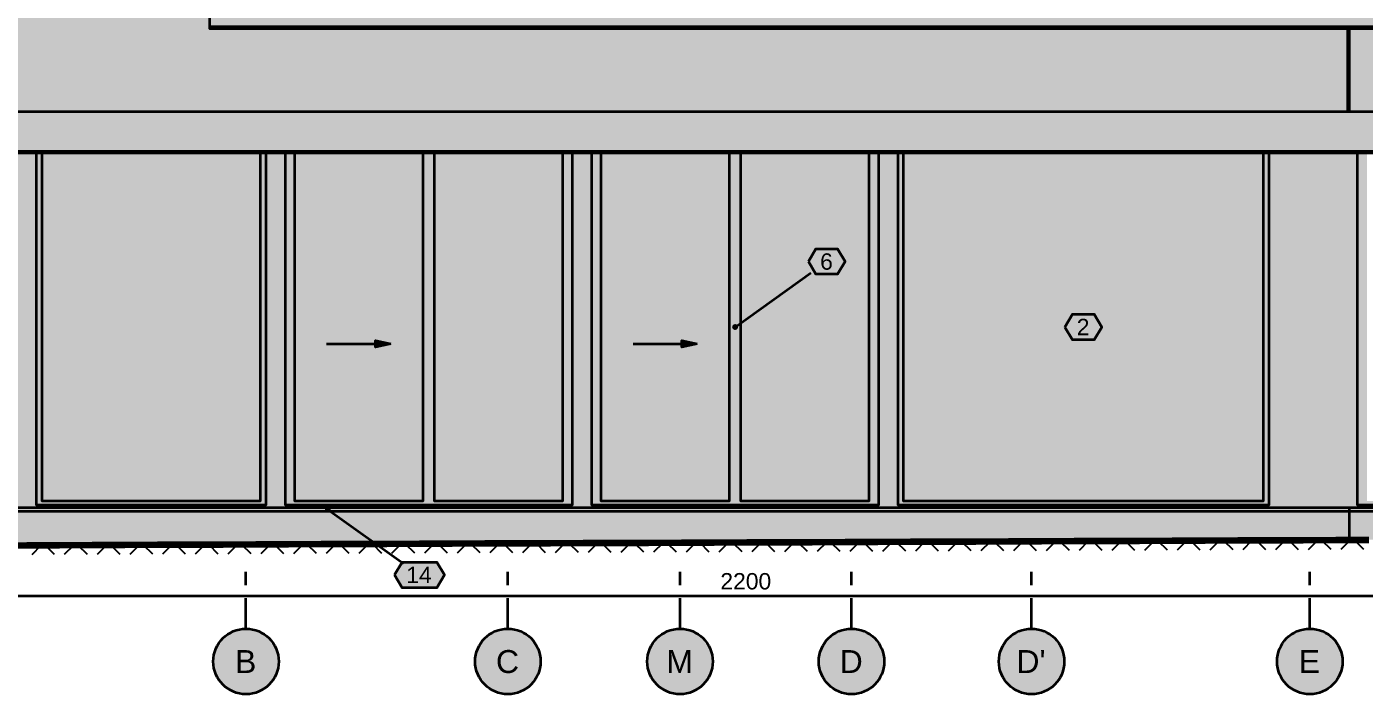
# Model space of a CAD drawing. Header units: metres. Extents: x -13 to 135, y -1 to 10.
# Drawn here: x -5.93 to 4.29, y -1.45 to 3.65 of the extents above; entities that cross this region are included whole.
import ezdxf

# ---------------------------------------------------------------- set-up
doc = ezdxf.new("R2010")
doc.units = ezdxf.units.M
doc.linetypes.add('PUNKTOWA', pattern=[10.5, 8.4, -1.05, 0, -1.05])
for name, color, linetype, lineweight in [('A-ELEWACJE', 7, 'Continuous', 35), ('A-KRESKOWANIE', 8, 'Continuous', 18), ('A-OPISY', 2, 'Continuous', 25), ('A-OSIE', 1, 'PUNKTOWA', 25), ('A-TEREN', 32, 'Continuous', 50), ('A-WYMIARY', 1, 'Continuous', 25)]:
    doc.layers.add(name, color=color, linetype=linetype, lineweight=lineweight)
doc.styles.add('PL_ARIAL', font='arial.ttf')

msp = doc.modelspace()

# ---------------------------------------------------------------- hatches: boundary and pattern name
at = {"layer": 'A-ELEWACJE', "true_color": 0xf5f4f1}
for points in [[(-8.428, 5.647), (-8.428, 5.662), (-8.408, 5.662), (-8.408, 5.835), (4.162, 5.835), (4.162, 5.55), (-4.528, 5.55), (-4.528, 5.35), (-4.528, 5.335), (-4.178, 5.335), (-4.178, 3.85), (-4.528, 3.85), (-4.528, 3.65), (-4.528, 3.635), (4.162, 3.635), (4.162, 3.002), (-8.428, 3.002)], [(-8.428, 2.685), (-7.755, 2.685), (-7.755, 0), (-6, 0), (-6, 2.685), (-5.856, 2.685), (-5.856, 0), (-4.099, 0), (-4.099, 2.685), (-3.955, 2.685), (-3.955, 0), (-1.76, 0), (-1.76, 2.685), (-1.615, 2.685), (-1.615, 0), (0.581, 0), (0.581, 2.685), (0.725, 2.685), (0.725, 0), (3.561, 0), (3.561, 2.685), (4.234, 2.685), (4.234, 0), (5.111, 0), (5.111, 2.685), (5.673, 2.685), (5.673, 2.7), (5.673, 3), (5.673, 3.002), (4.173, 3.002), (4.173, 3.635), (4.473, 3.635), (10.537, 3.635), (10.537, -0.232), (10.322, -0.233), (10.072, -0.234), (9.902, -0.235), (9.902, -0.17), (9.932, -0.17), (9.932, -0.11), (9.902, -0.11), (9.902, 1.05), (9.932, 1.05), (9.932, 1.11), (9.902, 1.11), (9.902, 1.2), (9.842, 1.2), (9.803, 1.2), (9.803, 1.11), (9.742, 1.11), (9.742, 1.2), (9.703, 1.2), (9.703, 1.11), (9.643, 1.11), (9.643, 1.2), (9.602, 1.2), (9.602, 1.11), (9.543, 1.11), (9.543, 1.2), (9.502, 1.2), (9.502, 1.11), (9.443, 1.11), (9.443, 1.2), (9.402, 1.2), (9.402, 1.11), (9.342, 1.11), (9.342, 1.2), (9.303, 1.2), (9.303, 1.11), (9.242, 1.11), (9.242, 1.2), (9.203, 1.2), (9.203, 1.11), (9.143, 1.11), (9.143, 1.2), (9.102, 1.2), (9.102, 1.11), (9.043, 1.11), (9.043, 1.2), (9.002, 1.2), (9.002, 1.11), (8.943, 1.11), (8.943, 1.2), (8.902, 1.2), (8.902, 1.11), (8.842, 1.11), (8.842, 1.2), (8.803, 1.2), (8.803, 1.11), (8.742, 1.11), (8.742, 1.2), (8.703, 1.2), (8.703, 1.11), (8.643, 1.11), (8.643, 1.2), (8.602, 1.2), (8.602, 1.11), (8.543, 1.11), (8.543, 1.2), (8.502, 1.2), (8.502, 1.11), (8.443, 1.11), (8.443, 1.2), (8.402, 1.2), (8.402, 1.11), (8.342, 1.11), (8.342, 1.2), (8.303, 1.2), (8.303, 1.11), (8.242, 1.11), (8.242, 1.2), (8.203, 1.2), (8.203, 1.11), (8.143, 1.11), (8.143, 1.2), (8.102, 1.2), (8.102, 1.11), (8.043, 1.11), (8.043, 1.2), (8.002, 1.2), (8.002, 1.11), (7.942, 1.11), (7.942, 1.2), (7.902, 1.2), (7.902, 1.11), (7.843, 1.11), (7.843, 1.2), (7.822, 1.2), (7.822, 1.5), (7.862, 1.5), (10.387, 1.5), (10.428, 1.5), (10.428, 1.54), (10.428, 3.41), (10.428, 3.45), (10.387, 3.45), (7.862, 3.45), (7.822, 3.45), (7.782, 3.45), (6.362, 3.45), (6.322, 3.45), (6.322, 3.41), (6.322, 0.09), (6.322, 0.05), (6.362, 0.05), (7.442, 0.05), (7.442, -0.11), (7.412, -0.11), (7.412, -0.17), (7.442, -0.17), (7.442, -0.248), (7.322, -0.249), (7.072, -0.251), (6.822, -0.252), (6.572, -0.254), (6.322, -0.255), (6.072, -0.257), (5.822, -0.258), (5.572, -0.26), (5.372, -0.261), (5.372, -0.05), (5.372, -0.02), (4.173, -0.02), (-8.428, -0.02)], [(10.547, 3.65), (10.547, 3.635), (4.473, 3.635), (-4.528, 3.635), (-4.528, 3.65), (4.473, 3.65)], [(4.162, 3.635), (4.173, 3.635), (4.173, 3.002), (4.162, 3.002)], [(5.673, 2.7), (5.673, 2.685), (-9.928, 2.685), (-9.928, 2.7)]]:
    msp.add_hatch(color=7, dxfattribs=at).paths.add_polyline_path(points)
at = {"layer": 'A-ELEWACJE', "true_color": 0x75797c}
h = msp.add_hatch(color=7, dxfattribs=at)
h.paths.add_polyline_path([(-4.528, 3.85), (-4.178, 3.85), (-4.178, 5.35), (-4.528, 5.35), (-4.528, 5.55), (5.322, 5.55), (5.322, 5.35), (3.143, 5.35), (3.143, 3.85), (4.473, 3.85), (10.547, 3.85), (10.547, 3.65), (4.473, 3.65), (-4.528, 3.65)])
h.paths.add_polyline_path([(2.993, 3.85), (2.993, 5.35), (-4.028, 5.35), (-4.028, 3.85)], flags=0)
at = {"layer": 'A-ELEWACJE', "true_color": 0x797d80}
msp.add_hatch(color=7, dxfattribs=at).paths.add_polyline_path([(-9.928, 3.002), (5.673, 3.002), (5.673, 3), (-9.928, 3)])
at = {"layer": 'A-ELEWACJE', "true_color": 0xbab7af}
msp.add_hatch(color=7, dxfattribs=at).paths.add_polyline_path([(-9.928, 3), (5.673, 3), (5.673, 2.7), (-9.928, 2.7)])
at = {"layer": 'A-ELEWACJE', "true_color": 0x6a6d70}
for points in [[(-5.812, 0), (-5.856, 0), (-5.856, 2.685), (-5.812, 2.685), (-5.812, 0.03), (-4.143, 0.03), (-4.143, 2.685), (-4.099, 2.685), (-4.099, 0), (-4.143, 0)], [(-1.833, 0), (-3.882, 0), (-3.955, 0), (-3.955, 2.685), (-3.882, 2.685), (-3.882, 0.03), (-2.9, 0.03), (-2.9, 2.685), (-2.815, 2.685), (-2.815, 0.03), (-1.833, 0.03), (-1.833, 2.685), (-1.76, 2.685), (-1.76, 0)], [(0.507, 0), (-1.542, 0), (-1.615, 0), (-1.615, 2.685), (-1.542, 2.685), (-1.542, 0.03), (-0.56, 0.03), (-0.56, 2.685), (-0.475, 2.685), (-0.475, 0.03), (0.507, 0.03), (0.507, 2.685), (0.581, 2.685), (0.581, 0)], [(3.518, 0), (0.767, 0), (0.725, 0), (0.725, 2.685), (0.767, 2.685), (0.767, 0.03), (3.518, 0.03), (3.518, 2.685), (3.561, 2.685), (3.561, 0)]]:
    msp.add_hatch(color=7, dxfattribs=at).paths.add_polyline_path(points)
at = {"layer": 'A-ELEWACJE', "true_color": 0xa9c3cd}
for points in [[(-5.812, 0.03), (-5.812, 2.685), (-4.143, 2.685), (-4.143, 0.03)], [(-3.882, 0.03), (-3.882, 2.685), (-2.9, 2.685), (-2.9, 0.03)], [(-2.815, 0.03), (-2.815, 2.685), (-1.833, 2.685), (-1.833, 0.03)], [(-1.542, 0.03), (-1.542, 2.685), (-0.56, 2.685), (-0.56, 0.03)], [(-0.475, 0.03), (-0.475, 2.685), (0.507, 2.685), (0.507, 0.03)], [(0.767, 0.03), (0.767, 2.685), (3.518, 2.685), (3.518, 0.03)]]:
    msp.add_hatch(color=7, dxfattribs=at).paths.add_polyline_path(points)
at = {"layer": 'A-ELEWACJE', "true_color": 0x6a6d70}
h = msp.add_hatch(color=7, dxfattribs=at)
h.paths.add_polyline_path([(5.037, 0), (4.308, 0), (4.234, 0), (4.234, 2.685), (5.111, 2.685), (5.111, 0)])
h.paths.add_polyline_path([(4.308, 2.675), (4.308, 0.03), (5.037, 0.03), (5.037, 2.675)], flags=0)
at = {"layer": 'A-ELEWACJE', "true_color": 0x000000}
for points in [[(-3.146, 1.229), (-3.263, 1.204), (-3.263, 1.254)], [(-0.806, 1.229), (-0.923, 1.204), (-0.923, 1.254)]]:
    msp.add_hatch(color=7, dxfattribs=at).paths.add_polyline_path(points)
at = {"layer": 'A-ELEWACJE', "true_color": 0x786555}
msp.add_hatch(color=7, dxfattribs=at).paths.add_polyline_path([(4.173, -0.05), (-11.428, -0.05), (-11.428, -0.02), (4.173, -0.02)])
at = {"layer": 'A-ELEWACJE', "true_color": 0x969087}
for points in [[(-11.428, -0.05), (4.173, -0.05), (4.173, -0.268), (4.072, -0.268), (3.822, -0.269), (3.572, -0.27), (3.322, -0.271), (3.072, -0.272), (2.822, -0.273), (2.572, -0.274), (2.322, -0.275), (2.072, -0.276), (1.822, -0.277), (1.572, -0.278), (1.322, -0.279), (1.072, -0.28), (0.822, -0.281), (0.572, -0.282), (0.322, -0.283), (0.072, -0.284), (-0.178, -0.285), (-0.428, -0.286), (-0.678, -0.287), (-0.928, -0.288), (-1.178, -0.289), (-1.428, -0.29), (-1.678, -0.291), (-1.928, -0.292), (-2.178, -0.293), (-2.428, -0.294), (-2.678, -0.295), (-2.928, -0.296), (-3.178, -0.297), (-3.428, -0.298), (-3.678, -0.299), (-3.928, -0.3), (-4.178, -0.301), (-4.428, -0.302), (-4.678, -0.303), (-4.928, -0.304), (-5.178, -0.305), (-5.428, -0.306), (-5.678, -0.307), (-5.928, -0.309), (-6.178, -0.31), (-6.428, -0.312), (-6.678, -0.313), (-6.928, -0.315), (-7.178, -0.316), (-7.428, -0.318), (-7.678, -0.319), (-7.928, -0.321), (-8.178, -0.322), (-8.428, -0.324), (-8.678, -0.325), (-8.928, -0.327), (-9.178, -0.328), (-9.428, -0.33), (-9.678, -0.331), (-9.928, -0.333), (-10.178, -0.334), (-10.428, -0.336), (-10.678, -0.337), (-10.928, -0.338), (-11.178, -0.339), (-11.428, -0.34)], [(4.173, -0.05), (5.372, -0.05), (5.372, -0.261), (5.322, -0.261), (5.072, -0.263), (4.822, -0.264), (4.572, -0.266), (4.322, -0.267), (4.173, -0.268)]]:
    msp.add_hatch(color=7, dxfattribs=at).paths.add_polyline_path(points)
at = {"layer": 'A-ELEWACJE', "true_color": 0xc2beb6}
msp.add_hatch(color=7, dxfattribs=at).paths.add_polyline_path([(4.173, -0.05), (4.173, -0.02), (5.372, -0.02), (5.372, -0.05)])
at = {"layer": 'A-OPISY', "true_color": 0xffffff}
for points in [[(0.042, 1.857), (0.1, 1.955), (0.265, 1.955), (0.323, 1.857), (0.265, 1.76), (0.1, 1.76)], [(2.002, 1.357), (2.06, 1.455), (2.225, 1.455), (2.283, 1.357), (2.225, 1.26), (2.06, 1.26)], [(-3.119, -0.535), (-3.06, -0.438), (-2.795, -0.438), (-2.736, -0.535), (-2.795, -0.633), (-3.06, -0.633)]]:
    msp.add_hatch(color=7, dxfattribs=at).paths.add_polyline_path(points)
at = {"layer": 'A-OPISY', "true_color": 0x000000}
for points in [[(-0.495, 1.357), (-0.496, 1.363), (-0.498, 1.369), (-0.502, 1.373), (-0.506, 1.377), (-0.512, 1.379), (-0.518, 1.38), (-0.523, 1.379), (-0.529, 1.377), (-0.533, 1.373), (-0.537, 1.369), (-0.539, 1.363), (-0.54, 1.357), (-0.539, 1.352), (-0.537, 1.346), (-0.533, 1.342), (-0.529, 1.338), (-0.523, 1.336), (-0.518, 1.335), (-0.512, 1.336), (-0.506, 1.338), (-0.502, 1.342), (-0.498, 1.346), (-0.496, 1.352)], [(-3.605, -0.035), (-3.606, -0.029), (-3.608, -0.024), (-3.612, -0.019), (-3.616, -0.016), (-3.622, -0.013), (-3.627, -0.013), (-3.633, -0.013), (-3.639, -0.016), (-3.643, -0.019), (-3.647, -0.024), (-3.649, -0.029), (-3.65, -0.035), (-3.649, -0.041), (-3.647, -0.046), (-3.643, -0.051), (-3.639, -0.054), (-3.633, -0.057), (-3.627, -0.058), (-3.622, -0.057), (-3.616, -0.054), (-3.612, -0.051), (-3.608, -0.046), (-3.606, -0.041)]]:
    msp.add_hatch(color=7, dxfattribs=at).paths.add_polyline_path(points)
at = {"layer": 'A-OSIE', "true_color": 0xffffff}
for points in [[(-4.003, -1.196), (-4.005, -1.164), (-4.011, -1.131), (-4.022, -1.101), (-4.036, -1.071), (-4.054, -1.044), (-4.076, -1.019), (-4.1, -0.998), (-4.128, -0.98), (-4.157, -0.965), (-4.188, -0.955), (-4.22, -0.948), (-4.253, -0.946), (-4.285, -0.948), (-4.317, -0.955), (-4.348, -0.965), (-4.378, -0.98), (-4.405, -0.998), (-4.429, -1.019), (-4.451, -1.044), (-4.469, -1.071), (-4.483, -1.101), (-4.494, -1.131), (-4.5, -1.164), (-4.503, -1.196), (-4.5, -1.229), (-4.494, -1.261), (-4.483, -1.292), (-4.469, -1.321), (-4.451, -1.348), (-4.429, -1.373), (-4.405, -1.395), (-4.378, -1.413), (-4.348, -1.427), (-4.317, -1.438), (-4.285, -1.444), (-4.253, -1.446), (-4.22, -1.444), (-4.188, -1.438), (-4.157, -1.427), (-4.128, -1.413), (-4.1, -1.395), (-4.076, -1.373), (-4.054, -1.348), (-4.036, -1.321), (-4.022, -1.292), (-4.011, -1.261), (-4.005, -1.229)], [(-2.003, -1.196), (-2.005, -1.164), (-2.011, -1.131), (-2.022, -1.101), (-2.036, -1.071), (-2.054, -1.044), (-2.076, -1.019), (-2.1, -0.998), (-2.128, -0.98), (-2.157, -0.965), (-2.188, -0.955), (-2.22, -0.948), (-2.253, -0.946), (-2.285, -0.948), (-2.317, -0.955), (-2.348, -0.965), (-2.378, -0.98), (-2.405, -0.998), (-2.429, -1.019), (-2.451, -1.044), (-2.469, -1.071), (-2.483, -1.101), (-2.494, -1.131), (-2.5, -1.164), (-2.503, -1.196), (-2.5, -1.229), (-2.494, -1.261), (-2.483, -1.292), (-2.469, -1.321), (-2.451, -1.348), (-2.429, -1.373), (-2.405, -1.395), (-2.378, -1.413), (-2.348, -1.427), (-2.317, -1.438), (-2.285, -1.444), (-2.253, -1.446), (-2.22, -1.444), (-2.188, -1.438), (-2.157, -1.427), (-2.128, -1.413), (-2.1, -1.395), (-2.076, -1.373), (-2.054, -1.348), (-2.036, -1.321), (-2.022, -1.292), (-2.011, -1.261), (-2.005, -1.229)], [(-0.688, -1.196), (-0.69, -1.164), (-0.696, -1.131), (-0.707, -1.101), (-0.721, -1.071), (-0.739, -1.044), (-0.761, -1.019), (-0.785, -0.998), (-0.813, -0.98), (-0.842, -0.965), (-0.873, -0.955), (-0.905, -0.948), (-0.938, -0.946), (-0.97, -0.948), (-1.002, -0.955), (-1.033, -0.965), (-1.063, -0.98), (-1.09, -0.998), (-1.114, -1.019), (-1.136, -1.044), (-1.154, -1.071), (-1.168, -1.101), (-1.179, -1.131), (-1.185, -1.164), (-1.188, -1.196), (-1.185, -1.229), (-1.179, -1.261), (-1.168, -1.292), (-1.154, -1.321), (-1.136, -1.348), (-1.114, -1.373), (-1.09, -1.395), (-1.063, -1.413), (-1.033, -1.427), (-1.002, -1.438), (-0.97, -1.444), (-0.938, -1.446), (-0.905, -1.444), (-0.873, -1.438), (-0.842, -1.427), (-0.813, -1.413), (-0.785, -1.395), (-0.761, -1.373), (-0.739, -1.348), (-0.721, -1.321), (-0.707, -1.292), (-0.696, -1.261), (-0.69, -1.229)], [(0.622, -1.196), (0.62, -1.164), (0.614, -1.131), (0.603, -1.101), (0.589, -1.071), (0.571, -1.044), (0.549, -1.019), (0.525, -0.998), (0.497, -0.98), (0.468, -0.965), (0.437, -0.955), (0.405, -0.948), (0.372, -0.946), (0.34, -0.948), (0.308, -0.955), (0.277, -0.965), (0.247, -0.98), (0.22, -0.998), (0.196, -1.019), (0.174, -1.044), (0.156, -1.071), (0.142, -1.101), (0.131, -1.131), (0.125, -1.164), (0.122, -1.196), (0.125, -1.229), (0.131, -1.261), (0.142, -1.292), (0.156, -1.321), (0.174, -1.348), (0.196, -1.373), (0.22, -1.395), (0.247, -1.413), (0.277, -1.427), (0.308, -1.438), (0.34, -1.444), (0.372, -1.446), (0.405, -1.444), (0.437, -1.438), (0.468, -1.427), (0.497, -1.413), (0.525, -1.395), (0.549, -1.373), (0.571, -1.348), (0.589, -1.321), (0.603, -1.292), (0.614, -1.261), (0.62, -1.229)], [(1.997, -1.196), (1.995, -1.164), (1.989, -1.131), (1.978, -1.101), (1.964, -1.071), (1.946, -1.044), (1.924, -1.019), (1.9, -0.998), (1.872, -0.98), (1.843, -0.965), (1.812, -0.955), (1.78, -0.948), (1.747, -0.946), (1.715, -0.948), (1.683, -0.955), (1.652, -0.965), (1.622, -0.98), (1.595, -0.998), (1.571, -1.019), (1.549, -1.044), (1.531, -1.071), (1.517, -1.101), (1.506, -1.131), (1.5, -1.164), (1.497, -1.196), (1.5, -1.229), (1.506, -1.261), (1.517, -1.292), (1.531, -1.321), (1.549, -1.348), (1.571, -1.373), (1.595, -1.395), (1.622, -1.413), (1.652, -1.427), (1.683, -1.438), (1.715, -1.444), (1.747, -1.446), (1.78, -1.444), (1.812, -1.438), (1.843, -1.427), (1.872, -1.413), (1.9, -1.395), (1.924, -1.373), (1.946, -1.348), (1.964, -1.321), (1.978, -1.292), (1.989, -1.261), (1.995, -1.229)], [(4.122, -1.196), (4.12, -1.164), (4.114, -1.131), (4.103, -1.101), (4.089, -1.071), (4.071, -1.044), (4.049, -1.019), (4.025, -0.998), (3.997, -0.98), (3.968, -0.965), (3.937, -0.955), (3.905, -0.948), (3.872, -0.946), (3.84, -0.948), (3.808, -0.955), (3.777, -0.965), (3.747, -0.98), (3.72, -0.998), (3.696, -1.019), (3.674, -1.044), (3.656, -1.071), (3.642, -1.101), (3.631, -1.131), (3.625, -1.164), (3.622, -1.196), (3.625, -1.229), (3.631, -1.261), (3.642, -1.292), (3.656, -1.321), (3.674, -1.348), (3.696, -1.373), (3.72, -1.395), (3.747, -1.413), (3.777, -1.427), (3.808, -1.438), (3.84, -1.444), (3.872, -1.446), (3.905, -1.444), (3.937, -1.438), (3.968, -1.427), (3.997, -1.413), (4.025, -1.395), (4.049, -1.373), (4.071, -1.348), (4.089, -1.321), (4.103, -1.292), (4.114, -1.261), (4.12, -1.229)]]:
    msp.add_hatch(color=7, dxfattribs=at).paths.add_polyline_path(points)

# ---------------------------------------------------------------- linework, layer by layer
at = {"layer": 'A-ELEWACJE', "lineweight": 35, "ltscale": 0.05}
for points in [[(-4.528, 3.85), (-4.178, 3.85), (-4.178, 5.35), (-4.528, 5.35), (-4.528, 5.55), (5.322, 5.55), (5.322, 5.35), (3.143, 5.35), (3.143, 3.85), (4.473, 3.85), (10.547, 3.85), (10.547, 3.65), (4.473, 3.65), (-4.528, 3.65), (-4.528, 3.85)], [(10.547, 3.65), (10.547, 3.635), (4.473, 3.635), (-4.528, 3.635), (-4.528, 3.65)], [(4.162, 3.002), (4.162, 3.635)], [(4.173, 3.635), (4.173, 3.002)], [(-9.928, 3), (-9.928, 3.002), (5.673, 3.002), (5.673, 3), (-9.928, 3)], [(-9.928, 2.7), (5.673, 2.7), (5.673, 2.685), (-9.928, 2.685), (-9.928, 2.7)], [(-5.856, 2.685), (-5.856, 0), (-4.099, 0), (-4.099, 2.685)], [(-5.812, 2.685), (-5.812, 0.03), (-4.143, 0.03), (-4.143, 2.685)], [(-3.955, 2.685), (-3.955, 0), (-1.76, 0), (-1.76, 2.685)], [(-3.882, 2.685), (-3.882, 0.03), (-2.9, 0.03), (-2.9, 2.685)], [(-2.815, 2.685), (-2.815, 0.03), (-1.833, 0.03), (-1.833, 2.685)], [(-1.615, 2.685), (-1.615, 0), (0.581, 0), (0.581, 2.685)], [(-1.542, 2.685), (-1.542, 0.03), (-0.56, 0.03), (-0.56, 2.685)], [(-0.475, 2.685), (-0.475, 0.03), (0.507, 0.03), (0.507, 2.685)], [(0.725, 2.685), (0.725, 0), (3.561, 0), (3.561, 2.685)], [(0.767, 2.685), (0.767, 0.03), (3.518, 0.03), (3.518, 2.685)], [(4.234, 2.685), (4.234, 0), (5.111, 0), (5.111, 2.685)], [(-3.637, 1.229), (-3.246, 1.229)], [(-1.297, 1.229), (-0.906, 1.229)], [(4.173, -0.05), (-11.428, -0.05), (-11.428, -0.02), (4.173, -0.02), (4.173, -0.05)], [(4.173, -0.05), (4.173, -0.267)], [(4.173, -0.02), (5.372, -0.02), (5.372, -0.05), (4.173, -0.05)]]:
    msp.add_lwpolyline(points, dxfattribs=at)
for points in [[(-3.146, 1.229), (-3.263, 1.204), (-3.263, 1.254)], [(-0.806, 1.229), (-0.923, 1.204), (-0.923, 1.254)]]:
    msp.add_lwpolyline(points, close=True, dxfattribs=at)
at = {"layer": 'A-KRESKOWANIE', "lineweight": 25, "ltscale": 0.05}
for points in [[(-5.388, -0.377), (-5.317, -0.306)], [(-5.288, -0.306), (-5.217, -0.376)], [(-5.138, -0.376), (-5.067, -0.305)], [(-5.038, -0.305), (-4.967, -0.375)], [(-4.888, -0.375), (-4.817, -0.304)], [(-4.788, -0.304), (-4.717, -0.374)], [(-4.638, -0.374), (-4.567, -0.303)], [(-4.538, -0.303), (-4.467, -0.373)], [(-4.388, -0.373), (-4.317, -0.302)], [(-4.288, -0.302), (-4.217, -0.372)], [(-4.138, -0.372), (-4.067, -0.301)], [(-4.038, -0.301), (-3.967, -0.371)], [(-3.888, -0.371), (-3.817, -0.3)], [(-3.788, -0.3), (-3.717, -0.37)], [(-3.638, -0.37), (-3.567, -0.299)], [(-3.538, -0.299), (-3.467, -0.369)], [(-3.388, -0.369), (-3.317, -0.298)], [(-3.288, -0.298), (-3.217, -0.368)], [(-3.138, -0.368), (-3.067, -0.297)], [(-3.038, -0.297), (-2.967, -0.367)], [(-2.888, -0.367), (-2.817, -0.296)], [(-2.788, -0.296), (-2.717, -0.366)], [(-2.638, -0.366), (-2.567, -0.295)], [(-2.538, -0.295), (-2.467, -0.365)], [(-2.388, -0.365), (-2.317, -0.294)], [(-2.288, -0.294), (-2.217, -0.364)], [(-2.138, -0.364), (-2.067, -0.293)], [(-2.038, -0.293), (-1.967, -0.363)], [(-1.888, -0.363), (-1.817, -0.292)], [(-1.788, -0.292), (-1.717, -0.362)], [(-1.638, -0.362), (-1.567, -0.291)], [(-1.538, -0.291), (-1.467, -0.361)], [(-1.388, -0.361), (-1.317, -0.29)], [(-1.288, -0.29), (-1.217, -0.36)], [(-1.138, -0.36), (-1.067, -0.289)], [(-1.038, -0.289), (-0.967, -0.359)], [(-0.888, -0.359), (-0.817, -0.288)], [(-0.788, -0.288), (-0.717, -0.358)], [(-0.638, -0.358), (-0.567, -0.287)], [(-0.538, -0.287), (-0.467, -0.357)], [(-0.388, -0.357), (-0.317, -0.286)], [(-0.288, -0.286), (-0.217, -0.356)], [(-0.138, -0.356), (-0.067, -0.285)], [(-0.038, -0.285), (0.033, -0.355)], [(0.112, -0.355), (0.183, -0.284)], [(0.212, -0.284), (0.283, -0.354)], [(0.362, -0.354), (0.433, -0.283)], [(0.462, -0.283), (0.533, -0.353)], [(0.612, -0.353), (0.683, -0.282)], [(0.712, -0.282), (0.783, -0.352)], [(0.862, -0.352), (0.933, -0.281)], [(0.962, -0.281), (1.033, -0.351)], [(1.112, -0.351), (1.183, -0.28)], [(1.212, -0.28), (1.283, -0.35)], [(1.362, -0.35), (1.433, -0.279)], [(1.462, -0.279), (1.533, -0.349)], [(1.612, -0.349), (1.683, -0.278)], [(1.712, -0.278), (1.783, -0.348)], [(1.862, -0.348), (1.933, -0.277)], [(1.962, -0.277), (2.033, -0.347)], [(2.112, -0.347), (2.183, -0.276)], [(2.212, -0.276), (2.283, -0.346)], [(2.362, -0.346), (2.433, -0.275)], [(2.462, -0.275), (2.533, -0.345)], [(2.612, -0.345), (2.683, -0.274)], [(2.712, -0.274), (2.783, -0.344)], [(2.862, -0.344), (2.933, -0.273)], [(2.962, -0.273), (3.033, -0.343)], [(3.112, -0.343), (3.183, -0.272)], [(3.212, -0.272), (3.283, -0.342)], [(3.362, -0.342), (3.433, -0.271)], [(3.462, -0.271), (3.533, -0.341)], [(3.612, -0.341), (3.683, -0.27)], [(3.712, -0.27), (3.783, -0.34)], [(3.862, -0.34), (3.933, -0.269)], [(3.962, -0.269), (4.033, -0.339)], [(4.112, -0.339), (4.183, -0.268)], [(4.212, -0.268), (4.283, -0.338)], [(-5.887, -0.379), (-5.817, -0.308)], [(-5.788, -0.308), (-5.717, -0.378)], [(-5.638, -0.378), (-5.567, -0.307)], [(-5.538, -0.307), (-5.467, -0.377)]]:
    msp.add_lwpolyline(points, dxfattribs=at)
at = {"layer": 'A-OPISY', "lineweight": 35, "ltscale": 0.05}
for points in [[(0.042, 1.857), (0.1, 1.955), (0.265, 1.955), (0.323, 1.857), (0.265, 1.76), (0.1, 1.76)], [(2.002, 1.357), (2.06, 1.455), (2.225, 1.455), (2.283, 1.357), (2.225, 1.26), (2.06, 1.26)], [(-3.119, -0.535), (-3.06, -0.438), (-2.795, -0.438), (-2.736, -0.535), (-2.795, -0.633), (-3.06, -0.633)]]:
    msp.add_lwpolyline(points, close=True, dxfattribs=at)
for points in [[(-0.518, 1.357), (0.06, 1.77)], [(-3.627, -0.035), (-3.05, -0.448)]]:
    msp.add_lwpolyline(points, dxfattribs=at)
at = {"layer": 'A-OSIE', "linetype": 'PUNKTOWA', "lineweight": 35, "ltscale": 0.027778, "flags": 128}
for points in [[(-4.253, -0.946), (-4.253, -0.421)], [(-2.253, -0.946), (-2.253, -0.421)], [(-0.938, -0.946), (-0.938, -0.421)], [(0.372, -0.946), (0.372, -0.421)], [(1.747, -0.946), (1.747, -0.421)], [(3.872, -0.946), (3.872, -0.421)]]:
    msp.add_lwpolyline(points, dxfattribs=at)
at = {"layer": 'A-OSIE', "linetype": 'Continuous', "lineweight": 35, "ltscale": 0.05}
for centre in [(-4.253, -1.196), (-2.253, -1.196), (-0.938, -1.196), (0.372, -1.196), (1.747, -1.196), (3.872, -1.196)]:
    msp.add_circle(centre, 0.25, dxfattribs=at)
at = {"layer": 'A-TEREN', "lineweight": 140, "ltscale": 0.05}
msp.add_lwpolyline([(-6.178, -0.31), (-5.928, -0.309), (-5.678, -0.307), (-5.428, -0.306), (-5.178, -0.305), (-4.928, -0.304), (-4.678, -0.303), (-4.428, -0.302), (-4.178, -0.301), (-3.928, -0.3), (-3.678, -0.299), (-3.428, -0.298), (-3.178, -0.297), (-2.928, -0.296), (-2.678, -0.295), (-2.428, -0.294), (-2.178, -0.293), (-1.928, -0.292), (-1.678, -0.291), (-1.428, -0.29), (-1.178, -0.289), (-0.928, -0.288), (-0.678, -0.287), (-0.428, -0.286), (-0.178, -0.285), (0.072, -0.284), (0.322, -0.283), (0.572, -0.282), (0.822, -0.281), (1.072, -0.28), (1.322, -0.279), (1.572, -0.278), (1.822, -0.277), (2.072, -0.276), (2.322, -0.275), (2.572, -0.274), (2.822, -0.273), (3.072, -0.272), (3.322, -0.271), (3.572, -0.27), (3.822, -0.269), (4.072, -0.268), (4.322, -0.267)], dxfattribs=at)
at = {"layer": 'A-WYMIARY', "lineweight": 35, "ltscale": 0.05}
msp.add_lwpolyline([(-11.527, -0.696), (10.672, -0.696)], dxfattribs=at)

# ---------------------------------------------------------------- texts
at = {"layer": 'A-OPISY', "style": 'PL_ARIAL'}
for s, p in [('6', (0.132, 1.795)), ('2', (2.092, 1.295)), ('14', (-3.029, -0.598))]:
    msp.add_text(s, height=0.125, dxfattribs=at).set_placement(p)
at = {"layer": 'A-OSIE', "style": 'PL_ARIAL'}
for s, p in [('B', (-4.337, -1.284)), ('C', (-2.344, -1.284)), ('M', (-1.043, -1.284)), ('D', (0.281, -1.284)), ("D'", (1.631, -1.284)), ('E', (3.788, -1.284))]:
    msp.add_text(s, height=0.175, dxfattribs=at).set_placement(p)
at = {"layer": 'A-WYMIARY', "style": 'PL_ARIAL'}
msp.add_text('2200', height=0.125, dxfattribs=at).set_placement((-0.63, -0.646))

doc.saveas('drawing.dxf')
